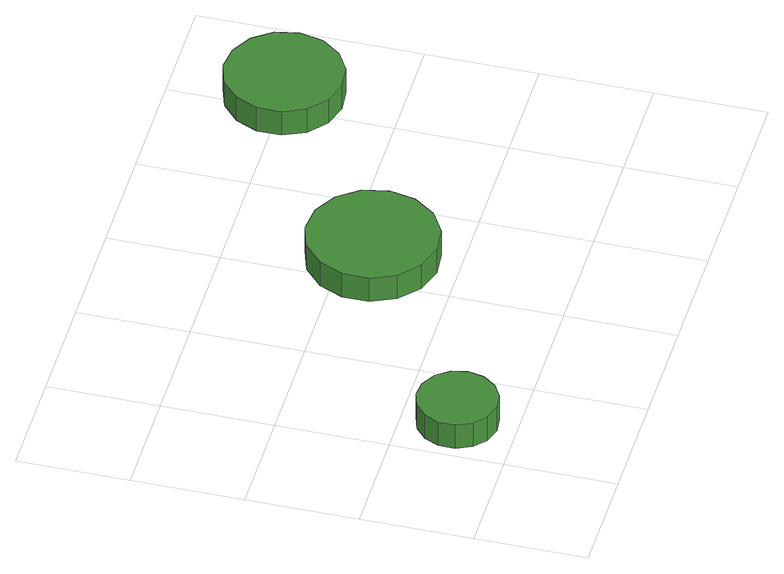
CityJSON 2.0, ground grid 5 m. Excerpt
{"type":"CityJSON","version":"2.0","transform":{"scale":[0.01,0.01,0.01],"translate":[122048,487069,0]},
"CityObjects":{
"tree1":{"type":"SolitaryVegetationObject","attributes":{"function":"something"},"geometry":[{"type":"MultiSurface","lod":"1","boundaries":[[[0,1,2,3,4,5,6,7,8,9,10,11,12,13,14]],[[15,16,17,18,19,20,21,22,23,24,25,26,27,28,29]],[[0,29,28,1]],[[1,28,27,2]],[[2,27,26,3]],[[3,26,25,4]],[[4,25,24,5]],[[5,24,23,6]],[[6,23,22,7]],[[7,22,21,8]],[[8,21,20,9]],[[9,20,19,10]],[[10,19,18,11]],[[11,18,17,12]],[[12,17,16,13]],[[13,16,15,14]],[[14,15,29,0]]]}]},
"tree2":{"type":"SolitaryVegetationObject","attributes":{"function":"something"},"geometry":[{"type":"MultiSurface","lod":"1","boundaries":[[[30,31,32,33,34,35,36,37,38,39,40,41,42,43,44]],[[45,46,47,48,49,50,51,52,53,54,55,56,57,58,59]],[[30,59,58,31]],[[31,58,57,32]],[[32,57,56,33]],[[33,56,55,34]],[[34,55,54,35]],[[35,54,53,36]],[[36,53,52,37]],[[37,52,51,38]],[[38,51,50,39]],[[39,50,49,40]],[[40,49,48,41]],[[41,48,47,42]],[[42,47,46,43]],[[43,46,45,44]],[[44,45,59,30]]]}]},
"tree3":{"type":"SolitaryVegetationObject","attributes":{"function":"something"},"geometry":[{"type":"MultiSurface","lod":"1","boundaries":[[[60,61,62,63,64,65,66,67,68,69,70,71,72,73,74]],[[75,76,77,78,79,80,81,82,83,84,85,86,87,88,89]],[[60,89,88,61]],[[61,88,87,62]],[[62,87,86,63]],[[63,86,85,64]],[[64,85,84,65]],[[65,84,83,66]],[[66,83,82,67]],[[67,82,81,68]],[[68,81,80,69]],[[69,80,79,70]],[[70,79,78,71]],[[71,78,77,72]],[[72,77,76,73]],[[73,76,75,74]],[[74,75,89,60]]]}]}
},
"vertices":[
[402,262,144],[387,334,144],[343,394,144],[279,431,144],[206,439,144],[136,416,144],[81,367,144],[51,299,144],[51,225,144],[81,158,144],[136,108,144],[206,85,144],[279,93,144],[343,130,144],[387,190,144],[387,190,15],[343,130,15],[279,93,15],[206,85,15],[136,108,15],[81,158,15],[51,225,15],[51,299,15],[81,367,15],[136,416,15],[206,439,15],[279,431,15],[343,394,15],[387,334,15],[402,262,15],
[1458,879,143],[1433,997,143],[1362,1094,143],[1258,1154,143],[1138,1167,143],[1024,1130,143],[934,1049,143],[885,939,143],[885,819,143],[934,709,143],[1024,628,143],[1138,591,143],[1258,603,143],[1362,664,143],[1433,761,143],[1433,761,14],[1362,664,14],[1258,603,14],[1138,591,14],[1024,628,14],[934,709,14],[885,819,14],[885,939,14],[934,1049,14],[1024,1130,14],[1138,1167,14],[1258,1154,14],[1362,1094,14],[1433,997,14],[1458,879,14],
[2353,1507,146],[2331,1613,146],[2267,1701,146],[2173,1755,146],[2065,1767,146],[1962,1733,146],[1881,1660,146],[1837,1561,146],[1837,1453,146],[1881,1353,146],[1962,1281,146],[2065,1247,146],[2173,1258,146],[2267,1313,146],[2331,1401,146],[2331,1401,17],[2267,1313,17],[2173,1258,17],[2065,1247,17],[1962,1281,17],[1881,1353,17],[1837,1453,17],[1837,1561,17],[1881,1660,17],[1962,1733,17],[2065,1767,17],[2173,1755,17],[2267,1701,17],[2331,1613,17],[2353,1507,17]
]}
